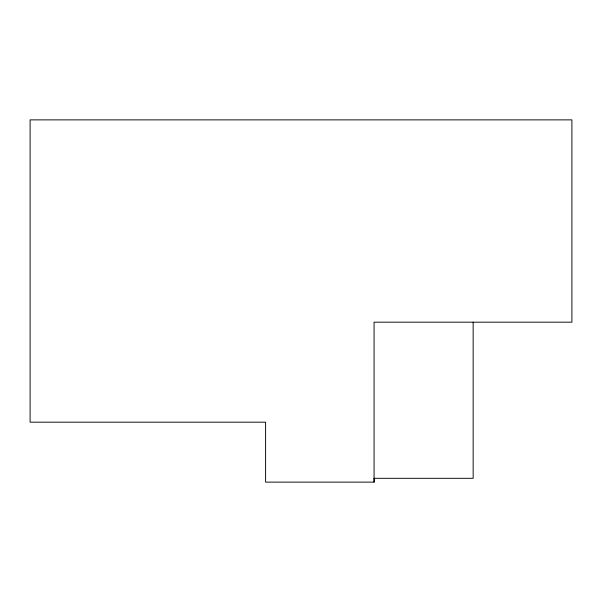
<?xml version="1.0" encoding="UTF-8"?>
<svg xmlns="http://www.w3.org/2000/svg" width="602" height="602" viewBox="0 0 602 602"><rect width="100%" height="100%" fill="white"/><g stroke="black" fill="none" stroke-linecap="round" stroke-linejoin="round"><path stroke-width="0.9" d="M374.068 478.312L473.157 478.312L473.157 322.183M374.158 478.379L374.158 482.127L265.595 482.127L265.595 422.183L30.1 422.183L30.1 119.873L571.9 119.873L571.9 322.183L374.068 322.183L374.068 482.127"/></g></svg>
